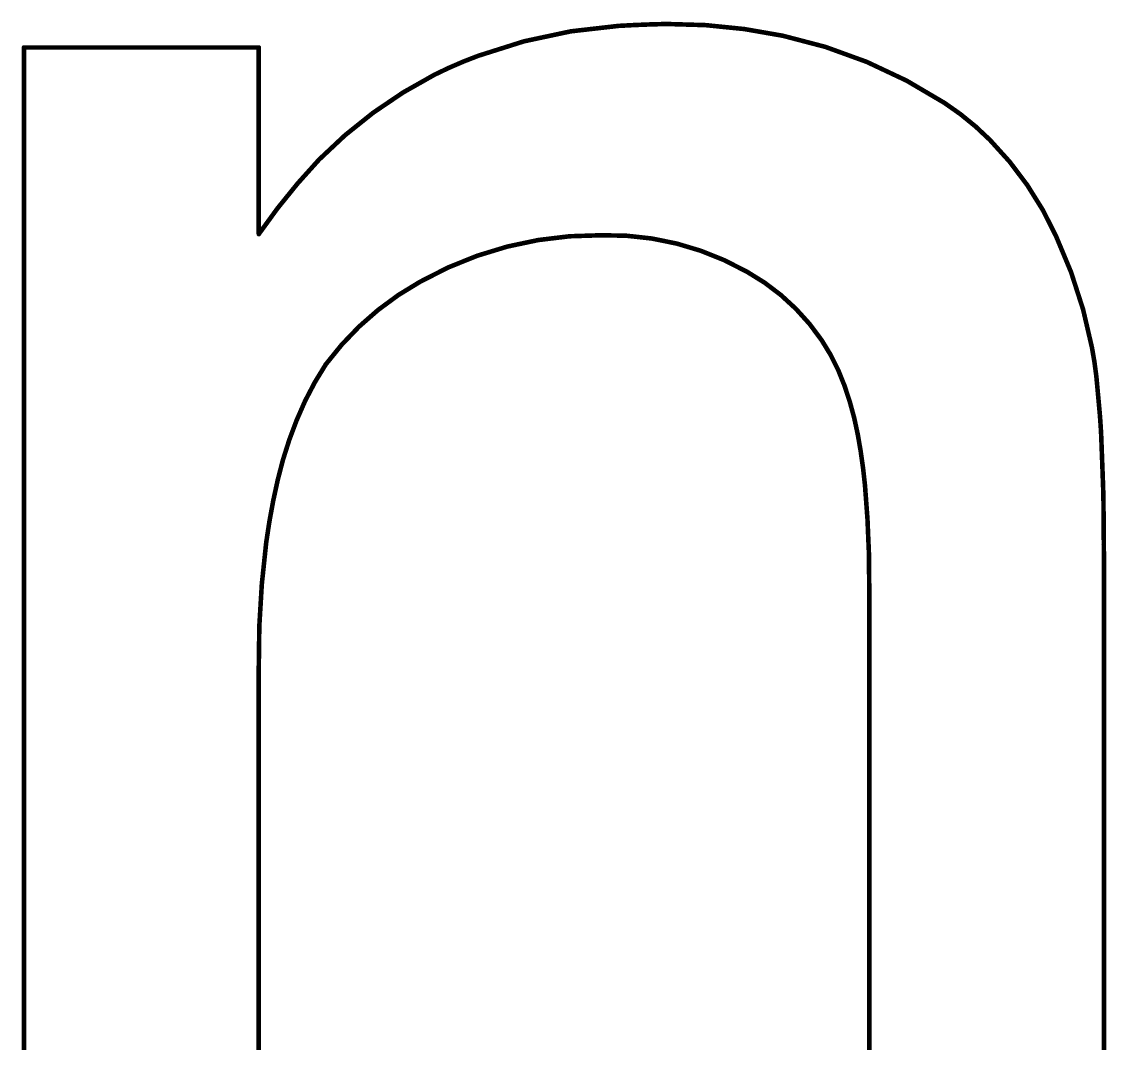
# Model space of a CAD drawing. Header units: millimetres. Extents: x 7 to 23.6, y 5 to 16.7.
# Drawn here: x 14.9387 to 15.0573, y 5.7385 to 5.8503 of the extents above; entities that cross this region are included whole.
import ezdxf

# ---------------------------------------------------------------- set-up
doc = ezdxf.new("R2010")
doc.units = ezdxf.units.MM
doc.header["$MEASUREMENT"] = 0
doc.layers.add('Mechanical10', color=56, linetype='Continuous')

msp = doc.modelspace()

# ---------------------------------------------------------------- linework, layer by layer
at = {"layer": 'Mechanical10', "const_width": 0.0005}
for points in [[(14.98861, 5.84653, -0.072493), (15.00394, 5.8498)], [(15.00394, 5.8498, -0.009475), (15.00918, 5.85001)], [(15.00918, 5.85001, -0.053762), (15.02192, 5.84872)], [(15.02192, 5.84872, -0.092193), (15.0396, 5.84137)], [(14.9838, 5.84445, -0.028252), (14.98861, 5.84653)], [(14.97118, 5.83516, -0.079761), (14.9838, 5.84445)], [(15.0396, 5.84137, -0.052917), (15.04457, 5.83732)], [(15.04457, 5.83732, -0.089105), (15.0518, 5.8268)], [(14.96459, 5.82701, -0.038873), (14.97118, 5.83516)], [(14.98222, 5.82179, -0.132561), (15.00203, 5.82689)], [(15.00203, 5.82689, -0.13741), (15.01804, 5.82287)], [(15.0518, 5.8268, -0.062422), (15.05573, 5.81461)], [(15.01804, 5.82287, -0.11768), (15.02617, 5.8154)], [(14.97193, 5.81277, -0.107335), (14.98222, 5.82179)], [(15.02617, 5.8154, -0.061361), (15.02866, 5.81044)], [(15.05573, 5.81461, -0.02922), (15.05636, 5.80985)], [(14.96874, 5.80666, -0.051283), (14.97193, 5.81277)], [(15.02866, 5.81044, -0.039702), (15.03012, 5.80507)], [(15.05658, 5.80745, -0.007995), (15.05674, 5.80505)], [(14.96666, 5.80009, -0.039626), (14.96874, 5.80666)], [(15.03012, 5.80507, -0.02235), (15.0309, 5.79956)], [(15.05692, 5.80024, -0.005543), (15.05699, 5.79784)], [(14.96541, 5.7933, -0.02327), (14.96666, 5.80009)], [(15.0309, 5.79956, -0.023942), (15.03137, 5.78845)], [(14.96459, 5.77954, -0.034408), (14.96541, 5.7933)]]:
    msp.add_lwpolyline(points, format="xyb", dxfattribs=at)
at = {"layer": 'Mechanical10', "const_width": 0.00025}
for points in [[(15.00381, 5.8498, 1), (15.00406, 5.8498, 1)], [(15.00381, 5.8498, 1), (15.00406, 5.8498, 1)], [(15.00905, 5.85001, 1), (15.0093, 5.85001, 1)], [(15.00905, 5.85001, 1), (15.0093, 5.85001, 1)], [(15.0218, 5.84872, 1), (15.02205, 5.84872, 1)], [(15.0218, 5.84872, 1), (15.02205, 5.84872, 1)], [(14.93878, 5.84744, 1), (14.93903, 5.84744, 1)], [(14.93878, 5.84744, 1), (14.93903, 5.84744, 1)], [(14.96447, 5.84744, 1), (14.96472, 5.84744, 1)], [(14.96447, 5.84744, 1), (14.96472, 5.84744, 1)], [(14.98848, 5.84653, 1), (14.98873, 5.84653, 1)], [(14.98848, 5.84653, 1), (14.98873, 5.84653, 1)], [(14.98367, 5.84445, 1), (14.98392, 5.84445, 1)], [(14.98367, 5.84445, 1), (14.98392, 5.84445, 1)], [(15.03947, 5.84137, 1), (15.03972, 5.84137, 1)], [(15.03947, 5.84137, 1), (15.03972, 5.84137, 1)], [(15.04444, 5.83732, 1), (15.04469, 5.83732, 1)], [(15.04444, 5.83732, 1), (15.04469, 5.83732, 1)], [(14.97106, 5.83516, 1), (14.97131, 5.83516, 1)], [(14.97106, 5.83516, 1), (14.97131, 5.83516, 1)], [(14.96447, 5.82701, 1), (14.96472, 5.82701, 1)], [(14.96447, 5.82701, 1), (14.96472, 5.82701, 1)], [(15.00191, 5.82689, 1), (15.00216, 5.82689, 1)], [(15.00191, 5.82689, 1), (15.00216, 5.82689, 1)], [(15.05168, 5.8268, 1), (15.05193, 5.8268, 1)], [(15.05168, 5.8268, 1), (15.05193, 5.8268, 1)], [(15.01791, 5.82287, 1), (15.01816, 5.82287, 1)], [(15.01791, 5.82287, 1), (15.01816, 5.82287, 1)], [(14.9821, 5.82179, 1), (14.98235, 5.82179, 1)], [(14.9821, 5.82179, 1), (14.98235, 5.82179, 1)], [(15.02604, 5.8154, 1), (15.02629, 5.8154, 1)], [(15.02604, 5.8154, 1), (15.02629, 5.8154, 1)], [(15.0556, 5.81461, 1), (15.05585, 5.81461, 1)], [(15.0556, 5.81461, 1), (15.05585, 5.81461, 1)], [(14.9718, 5.81277, 1), (14.97205, 5.81277, 1)], [(14.9718, 5.81277, 1), (14.97205, 5.81277, 1)], [(15.02854, 5.81044, 1), (15.02879, 5.81044, 1)], [(15.02854, 5.81044, 1), (15.02879, 5.81044, 1)], [(15.05623, 5.80985, 1), (15.05648, 5.80985, 1)], [(15.05623, 5.80985, 1), (15.05648, 5.80985, 1)], [(15.05645, 5.80745, 1), (15.0567, 5.80745, 1)], [(15.05645, 5.80745, 1), (15.0567, 5.80745, 1)], [(14.96861, 5.80666, 1), (14.96886, 5.80666, 1)], [(14.96861, 5.80666, 1), (14.96886, 5.80666, 1)], [(15.02999, 5.80507, 1), (15.03024, 5.80507, 1)], [(15.02999, 5.80507, 1), (15.03024, 5.80507, 1)], [(15.05661, 5.80505, 1), (15.05686, 5.80505, 1)], [(15.05661, 5.80505, 1), (15.05686, 5.80505, 1)], [(15.0567, 5.80264, 1), (15.05695, 5.80264, 1)], [(15.0567, 5.80264, 1), (15.05695, 5.80264, 1)], [(15.05679, 5.80024, 1), (15.05704, 5.80024, 1)], [(15.05679, 5.80024, 1), (15.05704, 5.80024, 1)], [(14.96653, 5.80009, 1), (14.96678, 5.80009, 1)], [(14.96653, 5.80009, 1), (14.96678, 5.80009, 1)], [(15.03078, 5.79956, 1), (15.03103, 5.79956, 1)], [(15.03078, 5.79956, 1), (15.03103, 5.79956, 1)], [(15.05686, 5.79784, 1), (15.05711, 5.79784, 1)], [(15.05686, 5.79784, 1), (15.05711, 5.79784, 1)], [(15.05688, 5.79543, 1), (15.05713, 5.79543, 1)], [(15.05688, 5.79543, 1), (15.05713, 5.79543, 1)], [(14.96529, 5.7933, 1), (14.96554, 5.7933, 1)], [(14.96529, 5.7933, 1), (14.96554, 5.7933, 1)], [(15.0569, 5.79302, 1), (15.05715, 5.79302, 1)], [(15.0569, 5.79302, 1), (15.05715, 5.79302, 1)], [(15.05693, 5.79062, 1), (15.05718, 5.79062, 1)], [(15.05693, 5.79062, 1), (15.05718, 5.79062, 1)], [(15.03124, 5.78845, 1), (15.03149, 5.78845, 1)], [(15.03124, 5.78845, 1), (15.03149, 5.78845, 1)], [(14.96447, 5.77954, 1), (14.96472, 5.77954, 1)], [(14.96447, 5.77954, 1), (14.96472, 5.77954, 1)]]:
    msp.add_lwpolyline(points, format="xyb", close=True, dxfattribs=at)
at = {"layer": 'Mechanical10', "const_width": 0.0005}
for points in [[(14.93891, 5.84744), (14.96459, 5.84744)], [(14.93891, 5.70105), (14.93891, 5.84744)], [(14.96459, 5.82701), (14.96459, 5.84744)], [(15.05636, 5.80985), (15.05658, 5.80745)], [(15.05674, 5.80505), (15.05683, 5.80264)], [(15.05683, 5.80264), (15.05692, 5.80024)], [(15.05699, 5.79784), (15.05701, 5.79543)], [(15.05701, 5.79543), (15.05703, 5.79302)], [(15.05703, 5.79302), (15.05705, 5.79062)], [(15.05705, 5.70105), (15.05705, 5.79062)], [(15.03137, 5.70105), (15.03137, 5.78845)], [(14.96459, 5.70105), (14.96459, 5.77954)]]:
    msp.add_lwpolyline(points, dxfattribs=at)

doc.saveas('drawing.dxf')
